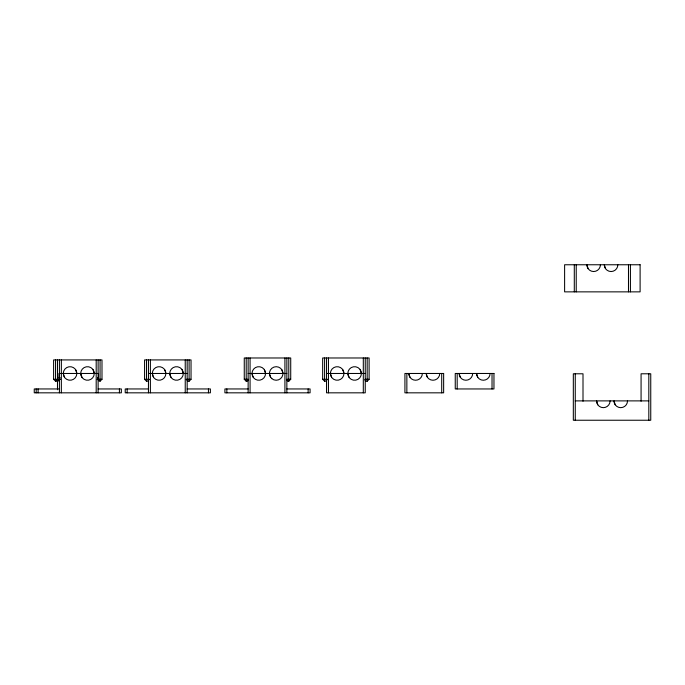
<?xml version="1.0" encoding="UTF-8"?>
<svg xmlns="http://www.w3.org/2000/svg" width="685" height="685" viewBox="0 0 685 685"><rect width="100%" height="100%" fill="white"/><g stroke="black" fill="none" stroke-linecap="round" stroke-linejoin="round"><path stroke-width="1.03" d="M57.197 380.141L56.512 381.211L55.545 381.211L53.61 379.276L53.61 359.925L101.996 359.925L101.996 379.276L100.061 381.211L98.512 380.629L98.512 373.471L59.03 373.471L59.03 380.629L57.48 381.211L55.545 379.276M59.03 380.243L59.997 379.276M97.544 377.726L98.126 377.341M97.544 378.111L98.512 377.341M148.987 379.704L147.481 381.211L146.513 381.211L144.578 379.276L144.578 359.925L191.038 359.925L191.038 379.276L189.103 381.211L188.135 381.211L186.68 379.764M248.458 379.918L247.174 381.211L246.206 381.211L244.262 379.276L244.262 357.981L290.723 357.981L290.723 379.276L288.787 381.211L287.82 381.211L286.527 379.918M327.019 379.764L325.563 381.211L324.596 381.211L322.661 379.276L322.661 357.981L369.112 357.981L369.112 379.276L367.177 381.211L366.21 381.211L364.762 379.764M148.457 373.471L187.168 373.471M248.141 373.471L286.852 373.471M326.531 373.471L365.242 373.471M59.03 377.341L59.997 378.111M59.415 377.341L59.997 377.726M53.61 379.276L60.383 379.276M97.159 379.276L101.996 379.276M144.578 379.276L149.424 379.276M186.2 379.276L191.038 379.276M244.262 379.276L248.141 379.276M286.852 379.276L290.723 379.276M322.661 379.276L327.498 379.276M365.242 379.276L369.112 379.276M59.415 388.952L34.25 388.952L34.25 392.83L121.356 392.83L121.356 388.952L98.126 388.952M148.457 388.952L125.227 388.952L125.227 392.83L210.389 392.83L210.389 388.952L187.168 388.952M248.141 388.952L224.911 388.952L224.911 392.83L310.082 392.83L310.082 388.952L286.852 388.952M575.263 400.888L648.815 400.888M97.544 379.276L98.512 380.243M605.506 268.631L604.298 264.761A6.773 6.773 0 0 0 611.071 271.534A6.773 6.773 0 0 0 617.844 264.761M588.09 268.631L586.874 264.761A6.773 6.773 0 0 0 593.647 271.534A6.773 6.773 0 0 0 600.42 264.761M615.19 404.758L613.974 400.888A6.773 6.773 0 0 0 620.747 407.661A6.773 6.773 0 0 0 627.52 400.888M597.765 404.758L596.549 400.888A6.773 6.773 0 0 0 603.331 407.661A6.773 6.773 0 0 0 610.104 400.888M477.762 377.341L476.546 373.471A6.773 6.773 0 0 0 483.319 380.243A6.773 6.773 0 0 0 490.092 373.471M460.337 377.341L459.121 373.471A6.773 6.773 0 0 0 465.894 380.243A6.773 6.773 0 0 0 472.676 373.471M427.431 377.341L426.216 373.471A6.773 6.773 0 0 0 432.988 380.243A6.773 6.773 0 0 0 439.761 373.471M410.007 377.341L408.799 373.471A6.773 6.773 0 0 0 415.572 380.243A6.773 6.773 0 0 0 422.345 373.471M360.156 369.6L361.372 373.471A6.773 6.773 0 0 1 351.208 379.336A6.773 6.773 0 0 1 351.208 367.605A6.773 6.773 0 0 1 361.372 373.471M349.042 377.341L347.826 373.471M342.74 369.6L343.956 373.471A6.773 6.773 0 0 1 333.792 379.336A6.773 6.773 0 0 1 333.792 367.605A6.773 6.773 0 0 1 343.956 373.471M331.617 377.341L330.401 373.471M281.766 369.6L282.982 373.471M270.643 377.341L269.428 373.471M264.341 369.6L265.557 373.471A6.773 6.773 0 0 1 255.394 379.336A6.773 6.773 0 0 1 255.394 367.605A6.773 6.773 0 0 1 265.557 373.471M253.227 377.341L252.011 373.471M182.082 369.6L183.297 373.471A6.773 6.773 0 0 1 173.134 379.336A6.773 6.773 0 0 1 173.134 367.605A6.773 6.773 0 0 1 183.297 373.471M170.959 377.341L169.743 373.471M164.657 369.6L165.873 373.471A6.773 6.773 0 0 1 155.709 379.336A6.773 6.773 0 0 1 155.709 367.605A6.773 6.773 0 0 1 165.873 373.471M153.543 377.341L152.327 373.471M93.04 369.6L94.256 373.471A6.773 6.773 0 0 1 84.092 379.336A6.773 6.773 0 0 1 84.092 367.605A6.773 6.773 0 0 1 94.256 373.471M81.917 377.341L80.702 373.471M75.615 369.6L76.831 373.471A6.773 6.773 0 0 1 66.676 379.336A6.773 6.773 0 0 1 66.676 367.605A6.773 6.773 0 0 1 76.831 373.471M64.501 377.341L63.285 373.471M648.815 373.787L648.815 420.239M641.074 401.239L641.074 373.787L650.75 373.787L650.75 420.239L573.328 420.239L573.328 373.787L583.003 373.787L583.003 401.239M630.423 264.761L630.423 291.861M628.487 264.761L628.487 291.861M576.231 264.761L576.231 291.861M575.263 373.787L575.263 420.239M574.295 264.761L574.295 291.861M492.027 373.471L492.027 388.952M457.186 373.471L457.186 388.952M441.705 373.471L441.705 392.83M406.856 373.471L406.856 392.83M367.177 357.981L367.177 381.211M365.242 357.981L365.242 392.83L326.531 392.83L326.531 357.981M363.307 357.981L363.307 392.83M328.466 357.981L328.466 392.83M324.596 357.981L324.596 381.211M308.139 388.952L308.139 392.83M288.787 357.981L288.787 381.211M286.852 357.981L286.852 392.83M284.917 357.981L284.917 392.83M250.076 357.981L250.076 392.83M248.141 357.981L248.141 392.83M246.206 357.981L246.206 381.211M226.846 388.952L226.846 392.83M208.454 388.952L208.454 392.83M189.103 359.925L189.103 381.211M187.168 359.925L187.168 392.83M185.233 359.925L185.233 392.83M150.392 359.925L150.392 392.83M148.457 359.925L148.457 392.83M146.513 359.925L146.513 381.211M127.162 388.952L127.162 392.83M119.421 388.952L119.421 392.83M100.061 359.925L100.061 381.211M98.126 359.925L98.126 392.83M96.191 359.925L96.191 392.83M61.35 359.925L61.35 392.83M59.415 359.925L59.415 392.83M57.48 359.925L57.48 389.774M55.545 359.925L55.545 381.211M38.12 388.952L38.12 392.83M36.185 388.952L36.185 392.83M640.107 264.761L564.611 264.761L564.611 291.861L640.107 291.861L640.107 264.761M443.64 373.471L404.921 373.471L404.921 392.83L443.64 392.83L443.64 373.471M493.962 373.471L455.251 373.471L455.251 388.952L493.962 388.952L493.962 373.471M271.808 378.625A6.773 6.773 0 0 0 282.862 374.704A6.773 6.773 0 0 0 273.94 367.083A6.773 6.773 0 0 0 271.808 378.625"/></g></svg>
